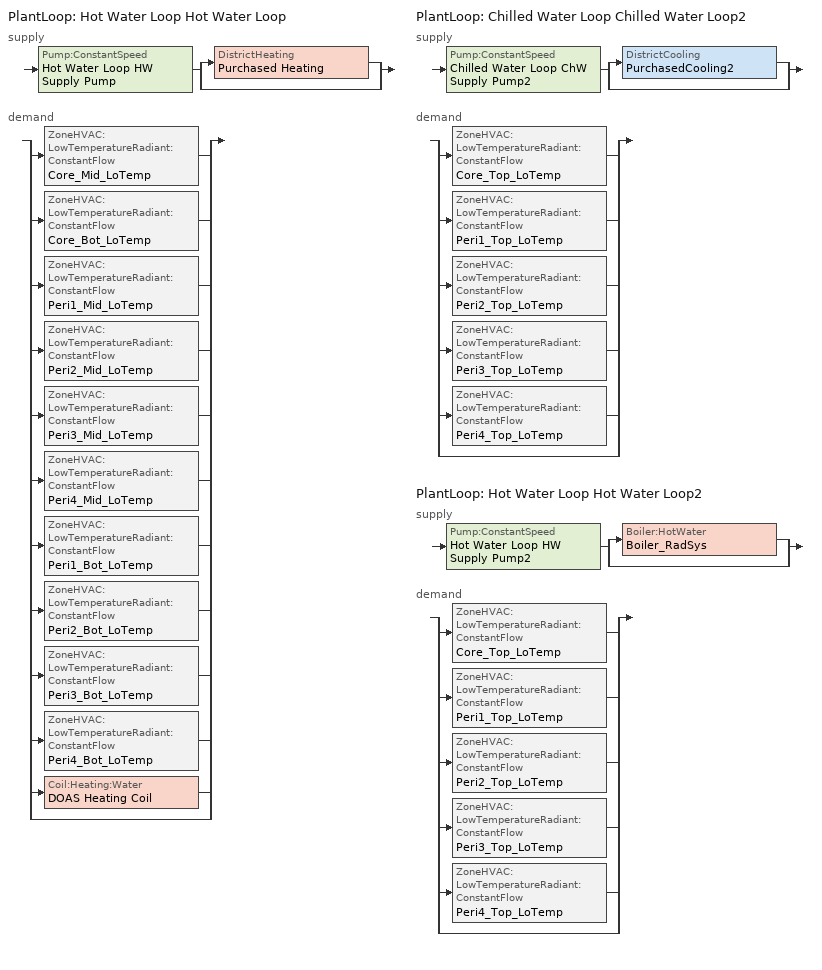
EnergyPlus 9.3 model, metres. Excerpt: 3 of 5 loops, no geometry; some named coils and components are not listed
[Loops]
PlantLoop 'Hot Water Loop Hot Water Loop'
 supply: Pump:ConstantSpeed 'Hot Water Loop HW Supply Pump' > split
  | DistrictHeating 'Purchased Heating'
  | bypass
 demand: split
  | ZoneHVAC:LowTemperatureRadiant:ConstantFlow 'Core_Mid_LoTemp'
  | ZoneHVAC:LowTemperatureRadiant:ConstantFlow 'Core_Bot_LoTemp'
  | ZoneHVAC:LowTemperatureRadiant:ConstantFlow 'Peri1_Mid_LoTemp'
  | ZoneHVAC:LowTemperatureRadiant:ConstantFlow 'Peri2_Mid_LoTemp'
  | ZoneHVAC:LowTemperatureRadiant:ConstantFlow 'Peri3_Mid_LoTemp'
  | ZoneHVAC:LowTemperatureRadiant:ConstantFlow 'Peri4_Mid_LoTemp'
  | ZoneHVAC:LowTemperatureRadiant:ConstantFlow 'Peri1_Bot_LoTemp'
  | ZoneHVAC:LowTemperatureRadiant:ConstantFlow 'Peri2_Bot_LoTemp'
  | ZoneHVAC:LowTemperatureRadiant:ConstantFlow 'Peri3_Bot_LoTemp'
  | ZoneHVAC:LowTemperatureRadiant:ConstantFlow 'Peri4_Bot_LoTemp'
  | Coil:Heating:Water 'DOAS Heating Coil'
  | bypass
PlantLoop 'Chilled Water Loop Chilled Water Loop2'
 supply: Pump:ConstantSpeed 'Chilled Water Loop ChW Supply Pump2' > split
  | DistrictCooling 'PurchasedCooling2'
  | bypass
 demand: split
  | ZoneHVAC:LowTemperatureRadiant:ConstantFlow 'Core_Top_LoTemp'
  | ZoneHVAC:LowTemperatureRadiant:ConstantFlow 'Peri1_Top_LoTemp'
  | ZoneHVAC:LowTemperatureRadiant:ConstantFlow 'Peri2_Top_LoTemp'
  | ZoneHVAC:LowTemperatureRadiant:ConstantFlow 'Peri3_Top_LoTemp'
  | ZoneHVAC:LowTemperatureRadiant:ConstantFlow 'Peri4_Top_LoTemp'
  | bypass
PlantLoop 'Hot Water Loop Hot Water Loop2'
 supply: Pump:ConstantSpeed 'Hot Water Loop HW Supply Pump2' > split
  | Boiler:HotWater 'Boiler_RadSys'
  | bypass
 demand: split
  | ZoneHVAC:LowTemperatureRadiant:ConstantFlow 'Core_Top_LoTemp'
  | ZoneHVAC:LowTemperatureRadiant:ConstantFlow 'Peri1_Top_LoTemp'
  | ZoneHVAC:LowTemperatureRadiant:ConstantFlow 'Peri2_Top_LoTemp'
  | ZoneHVAC:LowTemperatureRadiant:ConstantFlow 'Peri3_Top_LoTemp'
  | ZoneHVAC:LowTemperatureRadiant:ConstantFlow 'Peri4_Top_LoTemp'
  | bypass
[Sizing:Plant] Sizing Option=NonCoincident; Zone Timesteps in Averaging Window=1
Name | Loop Type | Design Loop Exit Temperature {C} | Loop Design Temperature Difference {deltaC}
Hot Water Loop Hot Water Loop; Hot Water Loop Hot Water Loop2 | Heating | 82 | 11
Chilled Water Loop Chilled Water Loop2 | Cooling | 7 | 6
[ZoneHVAC:LowTemperatureRadiant:ConstantFlow] Availability Schedule=RADSysAvail_Test; Hydronic Tubing Inside Diameter {m}=0.013; Temperature Control Type=MeanAirTemperature; Rated Pump Head {Pa}=179352; Motor Efficiency=0.9; Heating High Water Temperature Schedule=RADHEATHIGHWATERTEMP_Test; Heating Low Water Temperature Schedule=RADHEATLOWWATERTEMP_Test; Heating High Control Temperature Schedule=RADHEATHIGHCONTROLTEMP_Test; Heating Low Control Temperature Schedule=RADHEATLOWCONTROLTEMP_Test; Cooling High Water Temperature Schedule=RADCOOLHIGHWATERTEMP; Cooling Low Water Temperature Schedule=RADCOOLLOWWATERTEMP; Cooling High Control Temperature Schedule=RADCOOLHIGHCONTROLTEMP; Cooling Low Control Temperature Schedule=RADCOOLLOWCONTROLTEMP; Condensation Control Type=Off; Condensation Control Dewpoint Offset {C}=1; Circuit Length {m}=106.7
Name | Zone | Surface Name or Radiant Surface Group | Rated Flow Rate {m3/s} | Rated Power Consumption {W} | Number of Circuits
Core_Top_LoTemp | Core_top | Core_top_ZN_5_Floor | autosize | 100 | OnePerSurface
Peri1_Top_LoTemp | Perimeter_top_ZN_1 | Perimeter_top_ZN_1_Floor | autosize | 120 | OnePerSurface
Peri2_Top_LoTemp | Perimeter_top_ZN_2 | Perimeter_top_ZN_2_Floor | autosize | 100 | OnePerSurface
Peri3_Top_LoTemp | Perimeter_top_ZN_3 | Perimeter_top_ZN_3_Floor | 0.000215245 | 60 | CalculateFromCircuitLength
Peri4_Top_LoTemp | Perimeter_top_ZN_4 | Perimeter_top_ZN_4_Floor | autosize | 100 | OnePerSurface
[Pump:ConstantSpeed] Design Flow Rate {m3/s}=autosize; Design Pump Head {Pa}=179352; Design Power Consumption {W}=autosize; Motor Efficiency=0.9; Fraction of Motor Inefficiencies to Fluid Stream=0; Pump Control Type=INTERMITTENT
Hot Water Loop HW Supply Pump; Hot Water Loop HW Supply Pump2; Chilled Water Loop ChW Supply Pump2
[Boiler:HotWater]
Boiler_RadSys: Fuel Type=Electricity; Nominal Capacity {W}=autosize; Nominal Thermal Efficiency=0.8; Efficiency Curve Temperature Evaluation Variable=LeavingBoiler; Normalized Boiler Efficiency Curve=BoilerEfficiency; Design Water Flow Rate {m3/s}=autosize; Minimum Part Load Ratio=0; Maximum Part Load Ratio=1.2; Optimum Part Load Ratio=1; Water Outlet Upper Temperature Limit {C}=99.9; Boiler Flow Mode=ConstantFlow; Sizing Factor=1
[DistrictCooling]
PurchasedCooling2: Nominal Capacity {W}=autosize
[DistrictHeating]
Purchased Heating: Nominal Capacity {W}=autosize
[PlantLoop] Fluid Type=Water; Maximum Loop Flow Rate {m3/s}=autosize; Minimum Loop Flow Rate {m3/s}=0; Plant Loop Volume {m3}=autosize; Load Distribution Scheme=SequentialLoad; Plant Loop Demand Calculation Scheme=SingleSetpoint
Name | Plant Equipment Operation Scheme | Maximum Loop Temperature {C} | Minimum Loop Temperature {C} | Common Pipe Simulation
Hot Water Loop Hot Water Loop | Hot Water Loop Operation | 100 | 10
Chilled Water Loop Chilled Water Loop2 | Chilled Water Loop Chiller Operation2 | 98 | 1 | None
Hot Water Loop Hot Water Loop2 | Hot Water Loop Operation2 | 100 | 10
[PlantEquipmentList]
Chilled Water Loop All Chillers2: PurchasedCooling2
Hot Water Loop All Equipment: Purchased Heating
Hot Water Loop All Equipment2: Boiler_RadSys
[PlantEquipmentOperation:CoolingLoad]
Chilled Water Loop Chiller Operation All Hours2: Load Range 1 Lower Limit {W}=0; Load Range 1 Upper Limit {W}=1000000000000000; Range 1 Equipment List=Chilled Water Loop All Chillers2
[PlantEquipmentOperation:HeatingLoad] Load Range 1 Lower Limit {W}=0; Load Range 1 Upper Limit {W}=1000000000000000
Name | Range 1 Equipment List
Hot Water Loop Operation All Hours | Hot Water Loop All Equipment
Hot Water Loop Operation All Hours2 | Hot Water Loop All Equipment2
[PlantEquipmentOperationSchemes] Control Scheme 1 Schedule=HVACTemplate-Always 1
Name | Control Scheme 1
Chilled Water Loop Chiller Operation2 | Chilled Water Loop Chiller Operation All Hours2
Hot Water Loop Operation | Hot Water Loop Operation All Hours
Hot Water Loop Operation2 | Hot Water Loop Operation All Hours2
[SetpointManager:OutdoorAirReset] Control Variable=Temperature
Name | Setpoint at Outdoor Low Temperature {C} | Outdoor Low Temperature {C} | Setpoint at Outdoor High Temperature {C} | Outdoor High Temperature {C} | Setpoint Node or NodeList
Hot Water Loop HW Temp Manager | 82.2 | -6.7 | 65.6 | 10 | Hot Water Loop HW Supply Outlet
Chilled Water Loop ChW Temp Manager2 | 12.2 | 15.6 | 6.7 | 26.7 | Chilled Water Loop ChW Supply Outlet2
Hot Water Loop HW Temp Manager2 | 82.2 | -6.7 | 65.6 | 10 | Hot Water Loop HW Supply Outlet2
[Schedule:Compact]
RADHEATHIGHCONTROLTEMP_Test: Through: 12/31, For: Alldays, Until: 24:00, 22
RADHEATLOWCONTROLTEMP_Test: Through: 12/31, For: Alldays, Until: 24:00, 17
RADCOOLHIGHWATERTEMP: Through: 12/31, For: Alldays, Until: 24:00, 12
RADCOOLLOWWATERTEMP: Through: 12/31, For: Alldays, Until: 24:00, 7
RADCOOLHIGHCONTROLTEMP: Through: 12/31, For: Alldays, Until: 24:00, 25
RADCOOLLOWCONTROLTEMP: Through: 12/31, For: Alldays, Until: 24:00, 23
HVACTemplate-Always 1: Through: 12/31, For: AllDays, Until: 24:00, 1
[Schedule:File] File=%SchFile_Loc%; Rows to Skip at Top=1; Number of Hours of Data=8760; Column Separator=Comma; Interpolate to Timestep=No
Name | Column Number
RADHEATLOWWATERTEMP_Test | 1
RADHEATHIGHWATERTEMP_Test | 2
RADSysAvail_Test | 3
[Curve:Quadratic]
BoilerEfficiency: Coefficient1 Constant=1; Coefficient2 x=0; Coefficient3 x**2=0; Minimum Value of x=0; Maximum Value of x=1; Input Unit Type for X=Dimensionless; Output Unit Type=Dimensionless
